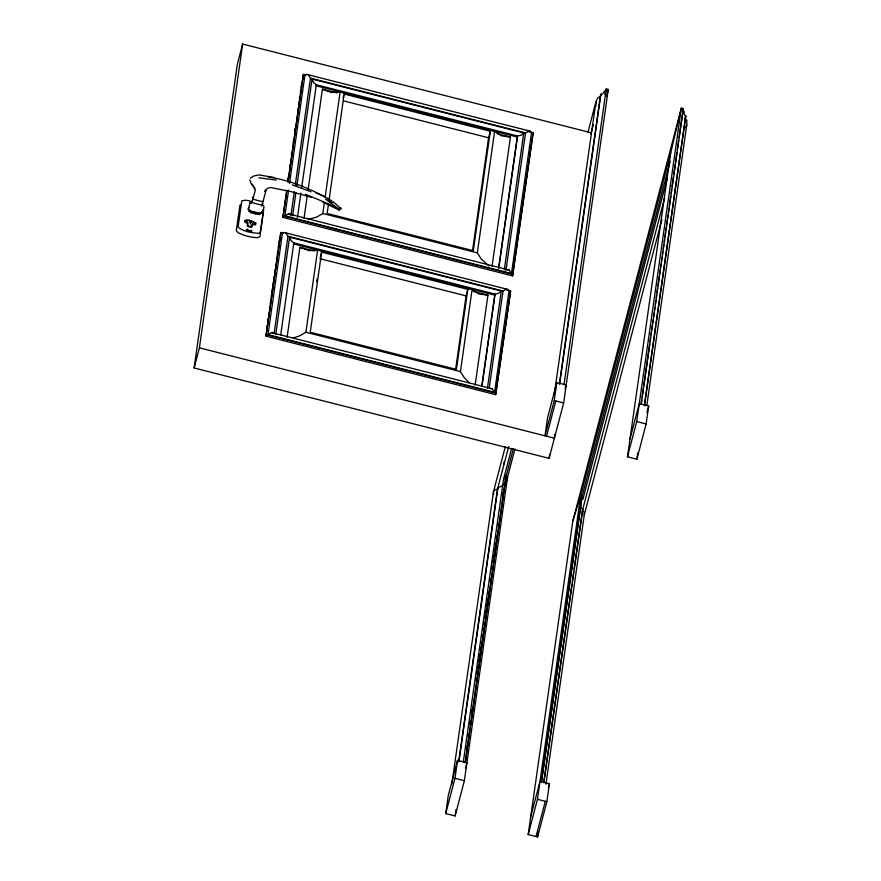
<?xml version="1.0" encoding="UTF-8"?>
<svg xmlns="http://www.w3.org/2000/svg" width="881" height="881" viewBox="0 0 881 881"><rect width="100%" height="100%" fill="white"/><g stroke="black" fill="none" stroke-linecap="round" stroke-linejoin="round"><path stroke-width="1.32" d="M595.754 106.469L595.908 101.932L597.803 97.846L600.313 96.591L600.864 94.267L602.923 93.661L604.652 90.93L605.853 90.776L606.271 88.992L608.253 89.499L563.653 402.947L549.083 458.351L194.117 367.983L237.352 64.192L242.649 44.05L590.975 132.734M249.323 209.777L249.213 210.779L251.603 212.189L250.876 212.706L248.761 210.702L249.918 210.24M322.765 202.068L338.601 209.832L340.958 208.731L333.161 201.749M194.117 367.983L199.414 347.83L242.649 44.05M266.745 328.283L267.13 325.563M267.714 321.477L268.099 318.746M268.485 316.026L268.87 313.306M269.454 309.209L269.85 306.489M270.236 303.769L270.621 301.038M271.205 296.952L271.59 294.232M271.976 291.501L272.361 288.781M272.945 284.695L273.33 281.964M273.727 279.244L274.112 276.513M274.696 272.427L275.081 269.707M275.467 266.976L275.852 264.256M276.436 260.17L276.821 257.439M277.218 254.719L277.603 251.988M278.187 247.902L278.572 245.182M278.958 242.451L279.343 239.731M287.9 179.603L288.285 176.883M289.651 167.357L290.036 164.637M291.391 155.111L291.776 152.391M293.131 142.865L293.516 140.145M294.871 130.619L295.267 127.888M297.591 111.557L297.976 108.837M298.56 104.762L298.945 102.031M299.331 99.311L299.716 96.591M300.3 92.505L300.685 89.785M301.071 87.065L301.456 84.345M506.63 289.937L510.617 290.95L495.673 394.644L265.985 336.168L280.532 233.983L280.929 232.474L283.583 233.146M527.807 131.489L533.115 132.844L512.577 275.885L282.889 217.409L286.765 190.197M287.922 182.026L303.031 75.876L303.427 74.367L306.081 75.039M265.985 336.168L280.929 232.474M282.889 217.409L286.765 191.408M288.12 181.882L303.427 74.367M268.011 334.637L282.438 233.289L283.869 232.397L508.227 289.519L508.987 290.961L494.56 392.32L268.011 334.637L271.513 332.6L492.325 388.818L494.56 392.32M289.53 183.413L304.936 75.182L306.368 74.29L529.04 130.873L530.736 131.412L531.485 132.855L511.465 273.562L284.904 215.889L288.572 190.186M274.156 333.238L287.955 236.262L285.719 232.76M290.862 215.834L294.32 191.54M295.289 184.79L310.464 78.156L308.229 74.654M275.72 334.56L289.585 237.143L501.267 291.038L487.402 388.455M292.624 215.812L295.906 192.796M296.864 186.023L312.094 79.037L523.766 132.932L504.306 269.707M280.731 334.835L293.825 242.881L291.005 240.557L289.585 237.143M297.437 217.431L300.906 193.06M301.676 187.653L316.323 84.774L313.515 82.451L312.094 79.037M287.129 337.115L299.914 247.319L314.583 251.052M304.033 218.367L307.128 196.617M308.097 189.811L322.413 89.212L337.082 92.946M293.395 337.919L299.87 335.793L305.916 332.269L317.623 249.973L472.139 289.309L478.923 293.935L487.942 295.19L475.156 384.986M308.119 219.49L316.775 217.045L322.809 213.51L324.351 202.696M325.122 197.3L340.121 91.866L494.637 131.203L501.421 135.828L510.44 137.084L492.061 266.238M316.642 281.766L317.028 279.046M321.642 252.142L310.244 332.225L456.413 369.436L467.811 289.353L321.642 252.142L320.266 257.373M328.503 203.974L327.148 213.477L473.306 250.689L490.31 131.247L344.141 94.036L329.076 199.899M455.653 369.194L466.082 295.895L467.811 289.353M472.557 250.446L488.592 137.788L490.31 131.247M469.232 382.684L464.265 377.652L460.433 371.606L472.139 289.309M488.933 265.952L481.169 258.893L477.326 252.858L494.637 131.203M481.896 385.724L494.792 295.124L495.056 294.111L498.47 293.373L501.267 291.038M498.8 266.965L517.29 137.018L517.554 136.004L520.968 135.267L523.766 132.932M481.973 386.065L495.056 294.111L293.825 242.881L293.56 243.883L494.792 295.124M498.679 268.661L517.554 136.004L316.323 84.774L316.059 85.776L517.29 137.018M489.23 387.992L503.029 291.016L506.542 288.979M505.936 270.588L525.528 132.921L529.04 130.873M495.673 394.644L510.617 290.95M512.577 275.885L533.115 132.844M514.945 449.035L507.61 476.907L464.375 780.698L455.114 815.949L445.72 813.559L448.275 795.609L457.536 760.347L466.93 762.748L465.564 767.968M451.832 784.211L493.437 491.873L505.331 446.623M445.72 813.559L454.981 778.308L457.536 760.347M458.759 761.14L497.468 489.153L508.744 446.491M458.88 761.933L497.908 487.733L502.192 485.916L503.734 483.856M455.114 815.949L456.028 809.54M463.296 762.065L503.558 479.165L511.597 448.594M466.512 748.707L466.897 745.998M468.252 736.494L468.637 733.785M469.98 724.281L470.377 721.572M471.72 712.068L472.106 709.359M476.169 680.859L476.555 678.15M477.128 674.075L477.513 671.366M477.898 668.646L478.295 665.937M478.868 661.862L479.253 659.153M479.638 656.433L480.024 653.724M480.608 649.649L480.993 646.94M481.378 644.22L481.764 641.511M482.348 637.437L482.733 634.727M483.306 630.653L483.702 627.944M484.087 625.224L484.473 622.515M485.046 618.44L485.431 615.731M485.816 613.011L486.213 610.302M486.786 606.227L487.171 603.518M487.556 600.798L487.942 598.089M488.526 594.014L488.911 591.305M490.265 581.801L490.651 579.092M492.005 569.589L492.391 566.879M492.964 562.805L493.349 560.096M493.734 557.376L494.131 554.667M494.704 550.592L495.089 547.883M495.474 545.163L495.86 542.454M496.444 538.379L496.829 535.67M498.183 526.166L498.569 523.457M502.622 494.957L503.007 492.248M465.124 762.671L505.683 477.733L513.381 448.638M465.377 762.351L506.057 476.511L507.61 476.907L506.035 482.028M554.303 394.27L595.908 101.932L587.869 132.546M556.803 382.607L547.542 417.858L544.987 435.82L554.248 400.558L556.803 382.607L566.208 384.997L565.173 388.917M559.49 383.444L600.313 96.591M559.578 384.336L600.864 94.267L599.818 98.265M549.083 458.351L549.667 454.266M554.964 434.124L554.38 438.209L199.414 347.83M564.038 384.534L606.271 88.992L604.873 94.311M530.747 816.61L540.02 781.348L549.414 783.738L546.859 801.699L537.597 836.95L528.193 834.56L572.804 521.111L681.343 108.11L683.326 108.616L641.269 404.115M528.193 834.56L537.465 799.298L580.7 495.518L670.694 153.03L681.343 108.11L636.732 421.559L627.459 456.81L636.864 459.21L646.125 423.948L648.68 405.998L639.287 403.608L630.014 438.859M541.33 782.075L581.691 498.492M541.573 781.744L582.253 495.915L580.7 495.518L572.804 521.111M543.654 782.757L571.912 584.202M572.298 581.482L573.663 571.967M574.049 569.247L582.363 510.771L664.604 198.082M543.973 782.185L582.804 509.35L581.152 507.897M537.597 836.95L538.324 831.818M545.934 784.222L584.257 515L661.895 219.545M627.459 456.81L670.694 153.03M641.093 404.148L641.676 400.073M642.062 397.353L643.416 387.827M643.813 385.107L649.616 344.317M650.002 341.597L650.585 337.511M650.971 334.791L651.356 332.071M651.742 329.351L652.325 325.276M652.711 322.556L653.096 319.836M653.482 317.116L654.065 313.03M654.451 310.31L654.836 307.59M655.222 304.87L655.805 300.795M656.191 298.075L656.587 295.355M656.973 292.635L657.545 288.55M657.942 285.829L659.296 276.315M659.682 273.595L660.254 269.509M660.651 266.789L661.036 264.069M661.422 261.349L662.005 257.274M662.391 254.554L662.776 251.834M663.162 249.114L663.745 245.028M664.131 242.308L664.516 239.588M664.902 236.879L665.485 232.793M665.871 230.073L666.256 227.353M666.642 224.633L667.225 220.558M667.611 217.838L667.996 215.118M668.393 212.398L668.965 208.312M669.362 205.592L670.716 196.078M671.102 193.357L671.674 189.272M672.071 186.552L673.425 177.037M673.811 174.317L675.165 164.791M675.551 162.071L676.905 152.556M677.291 149.836L678.645 140.31M679.031 137.59L683.326 108.616M644.385 405.051L655.607 326.201M655.993 323.481L685.759 115.885L684.537 115.312L683.898 111.105L682.907 110.4M636.864 459.21L637.778 452.79M644.485 405.943L685.759 115.885L685.066 118.55M646.863 405.161L686.728 125.058L686.883 120.521L685.209 118.197M260.479 212.938L259.278 214.457L250.876 212.706M252.495 223.829L252.043 226.483L249.092 226.12L247.682 225.448L247.935 222.662L244.863 220.713L246.68 219.887L249.433 220.173L256.008 223.135L254.917 223.917L252.495 223.829L251.823 226.417M255.776 223.774L254.928 224.655A5.837 1.498 14.7 0 1 253.442 224.721L252.528 224.633L251.404 227.353A2.214 0.573 14.7 0 1 250.083 227.199L247.33 226.098L247.506 223.356L246.625 222.981A5.837 1.498 14.7 0 1 245.248 222.188L244.555 221.219L245.359 220.679A5.848 1.509 14.7 0 1 248.001 220.702M254.642 189.019L254.851 188.027M261.734 206.154L266.26 189.635L264.729 191.386L267.439 188.314L270.544 187.532L290.741 191.529L311.213 197.267M606.69 96.106L608.253 89.499L607.56 92.153M250.347 201.947L248.2 209.304L249.345 211.022L259.807 213.72L261.305 212.993L261.646 211.572M250.27 223.939L251.735 220.988L249.411 220.404L250.171 221.616L249.521 222.21L250.722 222.519A3.7 0.958 14.7 0 0 250.953 221.351L251.79 221.56M343.116 97.956L343.799 95.335M503.701 464.254L504.361 461.501M590.788 134.055L593.342 124.584M505.606 477.403L506.3 474.749M546.55 436.216L555.823 400.954M667.049 179.041L582.87 499.362L581.878 497.137L670.166 161.388M686.024 127.712L686.728 125.058L685.781 127.106M548.389 787.658L549.414 783.738M646.962 412.528L648.68 405.998M536.022 836.554L545.295 801.292M497.908 487.733L497.468 489.153L495.067 489.638L493.437 491.873L493.547 494.549M506.057 476.511L505.683 477.733L503.558 479.165M581.878 497.137L582.253 495.915M582.804 509.35L582.363 510.771L584.147 512.313L584.257 515M252.285 225.349L252.528 224.633M248.2 209.304L249.081 207.63M259.278 214.457L259.906 213.631L259.179 213.07L251.118 211.22M305.211 194.183L328.294 203.786L339.681 209.766L340.958 208.731M253.332 196.749L252.395 197.762L253.001 199.205L262.549 201.749L263.518 200.703M263.001 203.974L261.987 205.031L257.164 204.073L251.823 202.421L251.217 201.022M284.904 215.889L288.417 213.841L509.229 270.06L511.465 273.562M250.986 203.192L252.175 201.738L255.292 190.164L252.098 184.261M250.391 178.281L253.827 175.969L259.003 174.89L274.035 177.51M259.807 213.72L261.305 212.993M250.667 201.815L250.204 202.377L251.041 202.993M241.108 204.348L239.929 205.196L236.306 230.668L238.277 232.826L243.685 235.117A27.608 7.103 14.7 0 0 251.845 237.198L257.494 237.716L259.928 236.692L263.551 211.22L262.692 209.843M340.121 91.866L331.454 92.549L322.413 89.212M317.623 249.973L308.956 250.656L299.914 247.319M247.374 229.236L246.372 229.897A3.117 0.804 14.7 0 0 249.565 231.196L251.999 231.108L251.283 230.282M250.953 231.141L250.479 231.152A2.335 0.595 14.7 0 1 247.308 230.26L246.856 229.809A2.335 0.595 14.7 0 1 248.134 229.534M268.562 177.026C290.972 180.341 312.447 189.536 331.961 200.89M258.761 177.797L276.348 180.076M249.345 211.022L256.316 213.037M507.379 269.696L509.229 270.06M490.475 388.444L492.325 388.818M249.775 200.868L245.27 200.185L241.801 200.89L238.09 227.056C243.685 231.846 251.713 232.782 258.893 233.366L260.192 232.485L264.014 206.595L263.265 205.592M310.464 78.156L525.528 132.921M497.104 133.681L510.44 137.084M343.755 100.919L488.592 137.788M322.809 213.51L477.326 252.858M283.286 215.9L512.973 274.376M287.955 236.262L503.029 291.016M473.273 291.446L487.942 295.19M319.924 258.684L466.082 295.895M305.916 332.269L460.433 371.606M554.248 400.558L563.653 402.947M636.732 421.559L646.125 423.948M266.381 334.659L496.069 393.135M454.981 778.308L464.375 780.698M537.465 799.298L546.859 801.699M288.417 213.841L290.113 214.38M271.513 332.6L273.209 333.139M292.217 184.9L311.081 191.783M315.96 192.906L324.77 196.65M332.732 202.729L325.463 199.04L339.681 209.766M253.739 212.211L255.116 213.334L259.906 213.631L255.116 213.334L255.182 214.05M249.609 180.142L250.777 181.343M250.358 182.433L254.609 187.884M255.413 224.181L255.666 224.963M338.513 208.819L338.601 209.832M253.1 222.034A5.837 1.498 14.7 0 1 254.224 222.552M255.083 223.069A5.837 1.498 14.7 0 1 255.402 223.322M340.396 207.641L339.802 208.158L341.046 208.081L340.396 207.641"/></g></svg>
